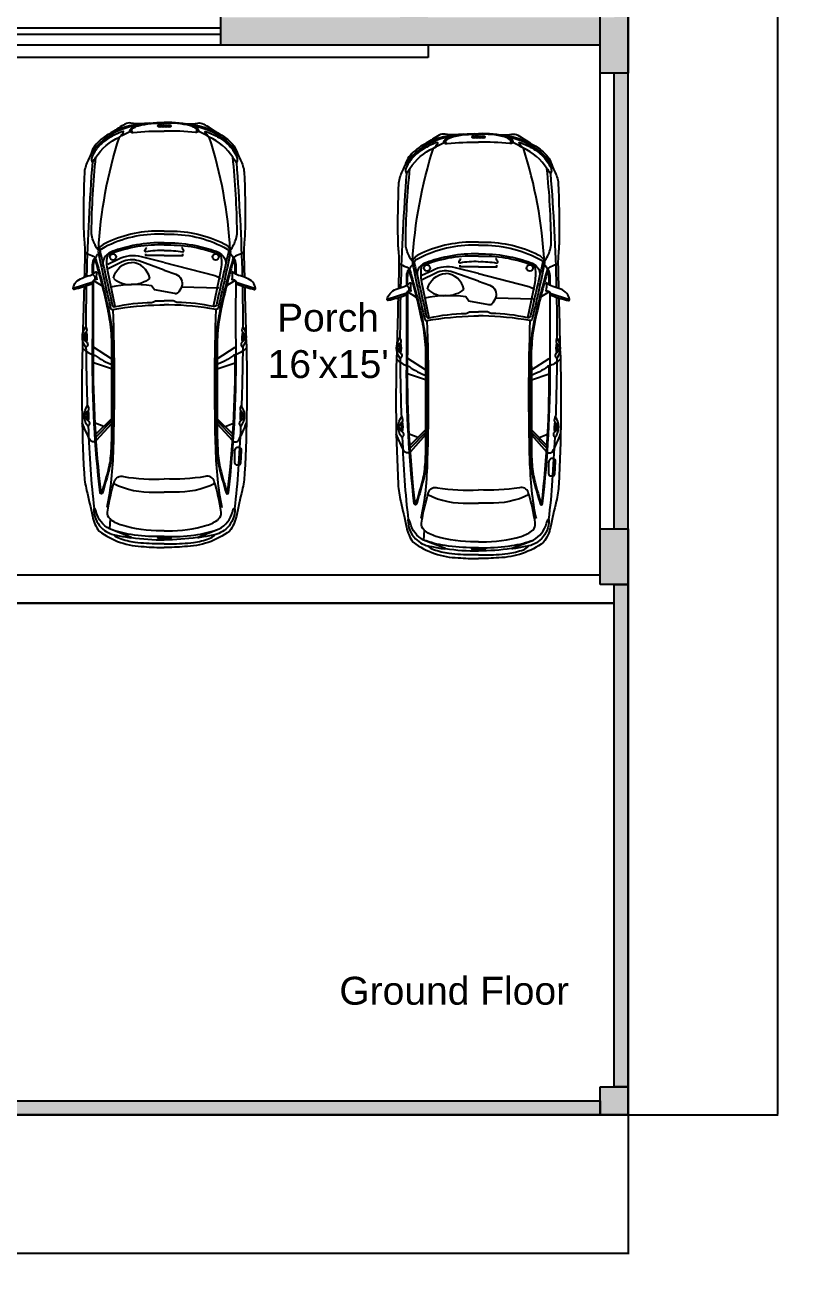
# Model space of a CAD drawing. Header units: inches. Extents: x 154 to 3537458, y 443 to 102045062.
# Drawn here: x 791.2 to 1045.2, y 442.8 to 847 of the extents above; entities that cross this region are included whole.
import ezdxf

# ---------------------------------------------------------------- set-up
doc = ezdxf.new("R2010")
doc.units = ezdxf.units.IN
for name, color, linetype in [('1.Wall', 7, 'Continuous'), ('3.Window', 3, 'Continuous'), ('5.Hatching', 253, 'Continuous')]:
    doc.layers.add(name, color=color, linetype=linetype)
doc.layers.add('furniture', color=8, linetype='Continuous', lineweight=25)
doc.layers.add('Text', color=160, linetype='Continuous', lineweight=20)
doc.styles.get("Standard").update_dxf_attribs({"font": 'arial.ttf'})
doc.dimstyles.get("Standard").update_dxf_attribs({"dimtxt": 12, "dimasz": 0.18, "dimexe": 0.18, "dimexo": 0.0625, "dimgap": 0.09, "dimtad": 0, "dimtih": 1, "dimtoh": 1, "dimdec": 4, "dimzin": 0, "dimdsep": 46, "dimlunit": 4, "dimtxsty": 'Standard', "dimcen": 0.09, "dimadec": 0, "dimazin": 0, "dimtfac": 1, "dimtdec": 4, "dimtofl": 0, "dimtmove": 0, "dimatfit": 3, "dimfxl": 0, "dimtolj": 1, "dimtzin": 0, "dimarcsym": 0})

# ---------------------------------------------------------------- blocks, each defined once
blk = doc.blocks.new('A$C164B588E')
for p, q in [((1.723, 1.766), (1.781, 1.672)), ((2.575, 1.571), (2.45, 1.766)), ((2.684, 1.571), (2.619, 1.767)), ((3.23, 1.571), (3.399, 1.741)), ((3.258, 1.571), (3.429, 1.739)), ((3.315, 1.656), (3.278, 1.748)), ((3.284, 1.571), (3.468, 1.737)), ((1.79, 1.181), (1.801, 1.589)), ((2.575, 0.417), (2.45, 0.223)), ((2.684, 0.418), (2.619, 0.222)), ((3.23, 0.418), (3.399, 0.247)), ((3.258, 0.418), (3.429, 0.249)), ((3.284, 0.418), (3.468, 0.252)), ((1.723, 0.223), (1.781, 0.317)), ((3.315, 0.333), (3.278, 0.24)), ((4.323, 0.402), (4.432, 0.395))]:
    blk.add_line(p, q)
for points in [[(1.716, 1.729, -0.521545), (1.74, 1.776, 0.26851), (1.765, 1.795, 0.044776), (1.819, 1.977, 0.525173), (1.808, 1.988, 0.13811), (1.741, 1.957, 0.122006), (1.695, 1.891, 0.028277), (1.666, 1.804, -0.141219), (1.63, 1.745, 0.696584), (1.635, 1.731, -0.138376), (1.712, 1.729, 0.153731), (1.716, 1.729, 1.392998)], [(0.005, 1.156, -0.114162), (0.112, 1.577, -0.087549), (0.233, 1.736, -0.103703), (0.314, 1.784, 0.035221), (0.408, 1.824, -0.086236), (0.539, 1.865, -0.013422), (1.143, 1.874, -0.021911), (1.302, 1.866, 0.030372), (1.424, 1.861, 0.000546), (1.685, 1.867, 0.000546)], [(0.034, 1.315, -0.113949), (0.176, 1.642, -0.110503), (0.362, 1.803, -14.831047)], [(0.378, 1.741, 0.140772), (0.157, 1.484, -0.131939), (0.139, 1.463, -0.002041), (0.104, 1.438, -0.510143), (0.095, 1.441, -0.053747), (0.154, 1.575, -0.036828), (0.209, 1.657, -0.072903), (0.299, 1.741, -0.048381), (0.37, 1.782, -0.145066), (0.414, 1.788, -0.047859), (0.428, 1.784, -0.699627), (0.428, 1.773, 0.039142), (0.378, 1.741, -2.456175)], [(1.394, 1.713, 0.081112), (1.268, 1.776, 0.078206), (1.192, 1.787, 0.023397), (0.378, 1.741, 14.894171)], [(0.432, 1.779, -0.013414), (1.677, 1.843, -0.013414)], [(1.416, 1.861, -0.042265), (1.45, 1.783, 0.189121), (1.483, 1.744, 4.135764)], [(2.457, 1.888, -0.075246), (2.508, 1.824, -0.075661), (2.532, 1.765, 0.1077), (2.54, 1.748, -0.077855), (2.638, 1.561), (3.375, 1.561, 0.017281), (3.61, 1.569, 0.048898), (3.808, 1.602, 0.006309), (4.037, 1.667, 0.745327), (4.037, 1.694, 0.030162), (2.529, 1.776, -0.002466), (1.74, 1.776, -0.002466)], [(1.783, 1.845, -0.004764), (2.226, 1.85)], [(1.791, 1.87, 0.00106), (2.298, 1.883, 0.00106)], [(2.278, 1.841, -0.521608), (2.393, 1.844, 0.566024), (2.45, 1.849, 0.34388), (2.226, 1.85, 0.16908), (2.278, 1.841, 3.179393)], [(2.282, 1.846, 0.11321), (2.393, 1.844, 18.522935)], [(2.285, 1.85, -0.00111), (2.388, 1.849, -0.00111)], [(2.367, 1.886, 0.000004), (2.369, 1.886, -0.020751), (3.824, 1.869, -0.046342), (4.012, 1.842, 0.009219), (4.293, 1.779, -0.112112), (4.456, 1.705, -0.155536), (4.625, 1.215, -0.031248), (4.633, 0.994)], [(2.45, 1.849, -0.006899), (3.091, 1.835, -0.006899)], [(3.139, 1.822, -0.521608), (3.253, 1.825, 0.566024), (3.31, 1.83, 0.34388), (3.086, 1.831, 0.16908), (3.139, 1.822, 3.179393)], [(3.142, 1.827, 0.11321), (3.253, 1.825, 18.522935)], [(3.147, 1.832, -0.001111), (3.25, 1.828)], [(3.468, 1.737, 0.443494), (3.468, 1.801, 0.033791), (3.275, 1.89, -61.694048)], [(3.308, 1.826, -0.005134), (3.784, 1.799, -0.015), (4.209, 1.758)], [(3.585, 1.759), (3.709, 1.759, 0.452272), (3.732, 1.786), (3.732, 1.807, 0.391191), (3.714, 1.828), (3.576, 1.836, 0.393048), (3.542, 1.808, 0.452765), (3.585, 1.759, -87.067157)], [(1.394, 1.713, 0.06334), (0.157, 1.484, -5.20072)], [(1.182, 0.994), (1.182, 1.057, -0.116542), (1.321, 1.647, -0.110231), (1.365, 1.7, -0.243797), (1.425, 1.712, -0.009225), (2.022, 1.58, -0.422584), (2.038, 1.554, 0.037682), (1.987, 1.044, 0.005218), (1.987, 0.994, -11.857072)], [(1.216, 0.994), (1.216, 1.06, -0.129481), (1.379, 1.68, -0.333088), (1.411, 1.694, 0.003015), (1.987, 1.562, -0.412979), (2.007, 1.531, 0.047947), (1.96, 1.132, -0.149586), (1.954, 1.114, 0.14072), (1.943, 1.084), (1.943, 0.994)], [(1.31, 0.994), (1.31, 1.034, -0.050951), (1.341, 1.337, -0.035587), (1.403, 1.558, -0.120365), (1.455, 1.635, -0.262155), (1.557, 1.66, -2.362076)], [(1.43, 1.711, -0.217671), (1.481, 1.746, 11.507812)], [(1.655, 1.776, -0.000265), (1.57, 1.776, 0.088368), (1.493, 1.763, 0.265779), (1.482, 1.75, 0.384532), (1.487, 1.742, 0.018969), (2.029, 1.604, 0.021215), (2.196, 1.575, 0.036706), (2.479, 1.56, -0.009006), (2.638, 1.561)], [(1.648, 1.766, -0.000245), (1.57, 1.766, 0.088368), (1.497, 1.754, 0.163287), (1.493, 1.751, 0.018847), (2.031, 1.614, 0.021215), (2.197, 1.585, 0.036706), (2.479, 1.57, -0.008765), (2.645, 1.571)], [(2.645, 1.571), (3.375, 1.571, 0.017281), (3.609, 1.579, 0.048898), (3.806, 1.612, 0.006309), (4.034, 1.677, 0.689125), (4.035, 1.685, 0.029883), (2.542, 1.766)], [(4.525, 1.352), (4.432, 1.593, 0.203318), (4.249, 1.737, -0.030058), (4.213, 1.749, -0.674189), (4.213, 1.763, -0.20096), (4.418, 1.68, -0.158171), (4.501, 1.521, 0.008119), (4.526, 1.382, -0.116456), (4.525, 1.352, -7.136787)], [(0.011, 1.249, 0.081695), (0.005, 1.359, -0.19237), (0.015, 1.423, -0.017855), (0.104, 1.562, -4.600747)], [(1.334, 0.994), (1.334, 1.026, -0.10287), (1.444, 1.609, -1.123792)], [(2.007, 1.531), (1.621, 1.611, 0.102789), (1.432, 1.61, -19.660591)], [(1.526, 0.994), (1.667, 1.544, -0.145623), (1.704, 1.605, -2.268978)], [(2.038, 1.555, 0.015553), (3.56, 1.551, 0.018), (3.889, 1.573, 0.028975), (4.198, 1.622, -0.108689)], [(4.453, 0.994), (4.453, 1.027, 0.070141), (4.392, 1.459, 0.109827), (4.323, 1.586, 0.254814), (4.248, 1.614, 0.038503), (3.913, 1.538, 0.414368), (3.861, 1.44, -0.050855), (3.886, 0.994, -10.358193)], [(3.937, 1.546, -0.126752), (4.029, 1.102), (4.029, 0.994)], [(4.516, 0.994), (4.516, 1.05, 0.038022), (4.493, 1.358, 0.050452), (4.432, 1.593, 0.885264)], [(4.594, 0.994), (4.594, 1.065, 0.029985), (4.579, 1.313, 0.059314), (4.537, 1.484, 0.134361), (4.497, 1.541, -15.039514)], [(0.097, 1.369, 0.270348), (0.077, 1.368, 0.181732), (0.034, 1.315, 0.075569), (0, 0.994, -93.62931)], [(0.157, 1.484, 0.017745), (0.097, 1.369, -0.182809), (0.106, 1.335, 0.030827), (0.092, 0.994, -10.800431)], [(0.106, 1.335, 0.604294), (0.069, 1.344, 0.110033), (0.033, 1.278, 0.070258), (0.006, 0.994, -39.890067)], [(0.106, 1.344, 0.393048), (0.065, 1.34, 0.06388), (0.037, 1.299, 0.085002), (0.014, 1.222, 16.816305)], [(4.525, 1.352, -0.0367), (4.551, 0.994, 35.990146)], [(1.396, 0.994, -0.060413), (1.41, 1.195, 0.579637), (1.397, 1.205, 0.074543), (1.36, 1.185, 13.415039)], [(1.608, 0.994), (1.653, 1.119, -0.422487), (1.79, 1.181, -0.089908), (1.86, 1.138, -0.341217), (1.865, 1.108), (1.825, 0.888), (1.78, 0.855, 0.090272), (1.794, 0.409, -1.237414)], [(0.097, 0.62, -0.270348), (0.077, 0.621, -0.181732), (0.034, 0.673, -0.075569), (0, 0.994, 93.62931)], [(0.106, 0.654, -0.604294), (0.069, 0.645, -0.110033), (0.033, 0.71, -0.070258), (0.006, 0.994, 39.890067)], [(0.157, 0.504, -0.017745), (0.097, 0.62, 0.182809), (0.106, 0.654, -0.030827), (0.092, 0.994, 10.800431)], [(1.182, 0.994), (1.182, 0.932, 0.116542), (1.321, 0.342, 0.110231), (1.365, 0.288, 0.243797), (1.425, 0.277, 0.009225), (2.022, 0.409, 0.422584), (2.038, 0.435, -0.037682), (1.987, 0.945, -0.005218), (1.987, 0.994, 11.857072)], [(1.216, 0.994), (1.216, 0.928, 0.129481), (1.379, 0.308, 0.333088), (1.411, 0.295, -0.003015), (1.987, 0.426, 0.412979), (2.007, 0.458, -0.047947), (1.96, 0.856, 0.149586), (1.954, 0.875, -0.14072), (1.943, 0.905), (1.943, 0.994)], [(1.31, 0.994), (1.31, 0.954, 0.050951), (1.341, 0.652, 0.035587), (1.403, 0.431, 0.120365), (1.455, 0.353, 0.262155), (1.557, 0.329, 2.362076)], [(1.334, 0.994), (1.334, 0.962, 0.10287), (1.444, 0.379, 1.123792)], [(1.396, 0.994, 0.060413), (1.41, 0.794, -0.579637), (1.397, 0.783, -0.074543), (1.36, 0.803, -13.415039)], [(1.526, 0.994), (1.462, 0.744, 0.189925), (1.494, 0.491), (1.546, 0.377)], [(1.608, 0.994), (1.509, 0.715, 0.207296), (1.521, 0.529), (1.597, 0.373)], [(2.367, 0.103, -0.000004), (2.369, 0.103, 0.020751), (3.824, 0.119, 0.046342), (4.012, 0.147, -0.009219), (4.293, 0.21, 0.112112), (4.456, 0.283, 0.155536), (4.625, 0.774, 0.031248), (4.633, 0.994)], [(4.453, 0.994), (4.453, 0.961, -0.070141), (4.392, 0.53, -0.109827), (4.323, 0.402, -0.254814), (4.248, 0.375, -0.038503), (3.913, 0.45, -0.414368), (3.861, 0.549, 0.050855), (3.886, 0.994, 10.358193)], [(3.937, 0.443, 0.126752), (4.029, 0.887), (4.029, 0.994)], [(4.516, 0.994), (4.516, 0.939, -0.038022), (4.493, 0.631, -0.050452), (4.432, 0.395, -0.885264)], [(4.594, 0.994), (4.594, 0.924, -0.029985), (4.579, 0.675, -0.059314), (4.537, 0.504, -0.134361), (4.497, 0.448, 15.039514)], [(4.525, 0.636, 0.0367), (4.551, 0.994, -35.990146)], [(0.005, 0.832, 0.114162), (0.112, 0.411, 0.087549), (0.233, 0.252, 0.103703), (0.314, 0.204, -0.035221), (0.408, 0.164, 0.086236), (0.539, 0.123, 0.013422), (1.143, 0.114, 0.021911), (1.302, 0.123, -0.030372), (1.424, 0.128, -0.000546), (1.685, 0.122, -0.000546)], [(1.695, 0.835, 0.331405), (1.524, 0.637, -28.71225)], [(1.695, 0.835, -0.214121), (1.766, 0.637, -1.239237)], [(0.011, 0.74, -0.081695), (0.005, 0.63, 0.19237), (0.015, 0.565, 0.017855), (0.104, 0.426, 4.600747)], [(0.034, 0.673, 0.113949), (0.176, 0.347, 0.110503), (0.362, 0.186, 14.831047)], [(0.378, 0.248, -0.140772), (0.157, 0.504, 0.131939), (0.139, 0.526, 0.002041), (0.104, 0.55, 0.510143), (0.095, 0.547, 0.053747), (0.154, 0.414, 0.036828), (0.209, 0.332, 0.072903), (0.299, 0.247, 0.048381), (0.37, 0.207, 0.145066), (0.414, 0.201, 0.047859), (0.428, 0.205, 0.699627), (0.428, 0.215, -0.039142), (0.378, 0.248, 2.456175)], [(1.695, 0.439, -0.331405), (1.524, 0.637, 28.71225)], [(1.695, 0.439, 0.214121), (1.766, 0.637, 1.239237)], [(4.525, 0.636), (4.432, 0.395, -0.203318), (4.249, 0.252, 0.030058), (4.213, 0.24, 0.674189), (4.213, 0.226, 0.20096), (4.418, 0.308, 0.158171), (4.501, 0.468, -0.008119), (4.526, 0.606, 0.116456), (4.525, 0.636, 7.136787)], [(1.394, 0.275, -0.06334), (0.157, 0.504, 5.20072)], [(2.007, 0.458), (1.621, 0.378, -0.102789), (1.432, 0.378, 19.660591)], [(1.655, 0.213, 0.000265), (1.57, 0.212, -0.088368), (1.493, 0.225, -0.265779), (1.482, 0.239, -0.384532), (1.487, 0.246, -0.018969), (2.029, 0.384, -0.021215), (2.196, 0.413, -0.036706), (2.479, 0.428, 0.009006), (2.638, 0.428)], [(1.648, 0.223, 0.000245), (1.57, 0.222, -0.088368), (1.497, 0.235, -0.163287), (1.493, 0.238, -0.018847), (2.031, 0.375, -0.021215), (2.197, 0.403, -0.036706), (2.479, 0.418, 0.008765), (2.645, 0.418)], [(2.457, 0.1, 0.075246), (2.508, 0.164, 0.075661), (2.532, 0.223, -0.1077), (2.54, 0.241, 0.077855), (2.638, 0.428), (3.375, 0.428, -0.017281), (3.61, 0.42, -0.048898), (3.808, 0.386, -0.006309), (4.037, 0.321, -0.745327), (4.037, 0.294, -0.030162), (2.529, 0.212, 0.002466), (1.74, 0.213, 0.002466)], [(2.038, 0.433, -0.015553), (3.56, 0.437, -0.018), (3.889, 0.416, -0.028975), (4.198, 0.366, 0.108689)], [(2.645, 0.418), (3.375, 0.418, -0.017281), (3.609, 0.41, -0.048898), (3.806, 0.377, -0.006309), (4.034, 0.312, -0.689125), (4.035, 0.304, -0.029883), (2.542, 0.222)], [(1.394, 0.275, -0.081112), (1.268, 0.212, -0.078206), (1.192, 0.201, -0.023397), (0.378, 0.248, -14.894171)], [(1.43, 0.278, 0.217671), (1.481, 0.243, -11.507812)], [(0.432, 0.21, 0.013414), (1.677, 0.146, 0.013414)], [(1.416, 0.128, 0.042265), (1.45, 0.205, -0.189121), (1.483, 0.244, -4.135764)], [(1.716, 0.259, 0.521545), (1.74, 0.213, -0.26851), (1.765, 0.194, -0.044776), (1.819, 0.011, -0.525173), (1.808, 0, -0.13811), (1.741, 0.031, -0.122006), (1.695, 0.097, -0.028277), (1.666, 0.184, 0.141219), (1.63, 0.244, -0.696584), (1.635, 0.257, 0.138376), (1.712, 0.259, -0.153731), (1.716, 0.259, -1.392998)], [(1.713, 0.238, 0.468273), (1.658, 0.206, -0.851045)], [(2.542, 0.222, 0.002558), (1.721, 0.223, 0.002558)], [(1.783, 0.143, 0.004764), (2.226, 0.139, 0.004764)], [(2.278, 0.147, 0.521608), (2.393, 0.145, -0.566024), (2.45, 0.14, -0.34388), (2.226, 0.139, -0.16908), (2.278, 0.147, -3.179393)], [(2.282, 0.143, -0.11321), (2.393, 0.145, -18.522935)], [(2.285, 0.139, 0.00111), (2.388, 0.139, 0.00111)], [(2.45, 0.14, 0.006899), (3.091, 0.154, 0.006899)], [(3.139, 0.166, 0.521608), (3.253, 0.164, -0.566024), (3.31, 0.159, -0.34388), (3.086, 0.158, -0.16908), (3.139, 0.166, -3.179393)], [(3.142, 0.162, -0.11321), (3.253, 0.164, -18.522935)], [(3.147, 0.156, 0.001111), (3.25, 0.16)], [(3.468, 0.252, -0.443494), (3.468, 0.188, -0.033791), (3.275, 0.099, 61.694048)], [(3.308, 0.163, 0.005134), (3.784, 0.189, 0.015), (4.209, 0.23)], [(1.791, 0.119, -0.00106), (2.298, 0.105, -0.00106)]]:
    blk.add_lwpolyline(points, format="xyb")
for points in [[(1.74, 1.776), (1.808, 1.988)], [(1.45, 0.994), (1.45, 1.195), (1.432, 1.195)], [(1.45, 0.994), (1.45, 0.794), (1.432, 0.794)], [(1.74, 0.213), (1.808, 0)]]:
    blk.add_lwpolyline(points)
for centre in [(1.465, 1.554), (1.465, 0.434)]:
    blk.add_circle(centre, 0.0342)
at = {"lineweight": 30, "extrusion": (0, 0, -1)}
for centre in [(0.035, 0.947), (0.036, 1.01), (0.036, 0.978), (4.532, 1.01), (4.532, 0.978), (4.531, 0.947)]:
    blk.add_ellipse(centre, major_axis=(0, 0.0241), ratio=0.365443, dxfattribs=at)
at = {"lineweight": 30}
for centre in [(0.036, 1.043), (0.036, 1.01), (4.532, 1.043), (4.532, 1.01)]:
    blk.add_ellipse(centre, major_axis=(0, -0.0241), ratio=0.365443, dxfattribs=at)
blk = doc.blocks.new('*D31')
at = {"layer": 'Defpoints', "color": 0, "transparency": 16777216}
for p in [(385.63, 495.47), (985.63, 495.47), (985.63, 450.7)]:
    blk.add_point(p, dxfattribs=at)
at = {"layer": 'Text', "color": 0, "lineweight": -2, "transparency": 16777216}
for p, q in [((385.63, 495.4), (385.63, 450.52)), ((985.63, 495.4), (985.63, 450.52)), ((385.81, 450.7), (675.36, 450.7)), ((985.45, 450.7), (695.9, 450.7))]:
    blk.add_line(p, q, dxfattribs=at)
at = {"layer": 'Text', "color": 0, "transparency": 16777216}
for points in [[(385.81, 450.73), (385.81, 450.67), (385.63, 450.7)], [(985.45, 450.73), (985.45, 450.67), (985.63, 450.7)]]:
    blk.add_solid(points, dxfattribs=at)
at = {"layer": 'Text', "color": 0, "transparency": 16777216, "insert": (685.63, 450.7), "char_height": 12, "attachment_point": 5}
blk.add_mtext("\\A1;50'", dxfattribs=at)
blk = doc.blocks.new('*D32')
at = {"layer": 'Defpoints', "color": 0, "transparency": 16777216}
for p in [(985.63, 1575.47), (1033.82, 1575.47), (985.63, 495.47)]:
    blk.add_point(p, dxfattribs=at)
at = {"layer": 'Text', "color": 0, "lineweight": -2, "transparency": 16777216}
for p, q in [((985.69, 1575.47), (1034, 1575.47)), ((1033.82, 1575.29), (1033.82, 1041.68)), ((1033.82, 495.65), (1033.82, 1029.25)), ((985.69, 495.47), (1034, 495.47))]:
    blk.add_line(p, q, dxfattribs=at)
at = {"layer": 'Text', "color": 0, "transparency": 16777216}
for points in [[(1033.79, 1575.29), (1033.85, 1575.29), (1033.82, 1575.47)], [(1033.79, 495.65), (1033.85, 495.65), (1033.82, 495.47)]]:
    blk.add_solid(points, dxfattribs=at)
at = {"layer": 'Text', "color": 0, "transparency": 16777216, "insert": (1033.82, 1035.47), "char_height": 12, "attachment_point": 5}
blk.add_mtext("\\A1;90'", dxfattribs=at)

msp = doc.modelspace()

# ---------------------------------------------------------------- hatches: boundary and pattern name
at = {"layer": '5.Hatching'}
h = msp.add_hatch(color=256, dxfattribs=at)
h.dxf.hatch_style = 1
h.paths.add_polyline_path([(976.62948, 499.9657), (385.62948, 499.9657), (385.62948, 495.4657), (976.62948, 495.4657)])
h.paths.add_polyline_path([(985.62948, 1570.9657), (981.12948, 1570.9657), (981.12948, 849.4657), (985.62948, 849.4657)])
h.paths.add_polyline_path([(985.61631, 1575.4657), (390.12948, 1575.4657), (390.12948, 1570.9657), (985.61631, 1570.9657)])
h.paths.add_polyline_path([(390.12948, 1575.4657), (385.62948, 1575.4657), (385.62948, 499.9657), (390.12948, 499.9657)])
h = msp.add_hatch(color=256, dxfattribs=at)
h.dxf.hatch_style = 1
h.paths.add_polyline_path([(921.12948, 1043.7157), (912.12948, 1043.7157), (912.12948, 1005.4657), (864.12948, 1005.4657), (732.12948, 1005.4657), (732.12948, 996.4657), (733.10119, 996.4657), (912.12948, 996.4657), (912.12948, 884.07873), (921.12948, 884.07873)])
h.paths.add_polyline_path([(976.62948, 849.4657), (921.12948, 849.4657), (921.12948, 849.81472), (921.12948, 860.07873), (912.12948, 860.07873), (912.12948, 849.4657), (854.17021, 849.4657), (854.17021, 840.4657), (976.62948, 840.4657)])
h = msp.add_hatch(color=256, dxfattribs=at)
h.dxf.hatch_style = 1
h.paths.add_polyline_path([(985.62948, 684.4657), (976.62948, 684.4657), (976.62948, 666.4657), (985.62948, 666.4657)])
h.paths.add_polyline_path([(985.62948, 849.4657), (976.62948, 849.4657), (976.62948, 831.4657), (985.62948, 831.4657)])
h.paths.add_polyline_path([(985.62948, 504.4657), (976.62948, 504.4657), (976.62948, 499.9657), (976.62948, 495.4657), (985.62948, 495.4657), (985.62948, 495.59064)])
h.paths.add_polyline_path([(724.60859, 504.4657), (715.60859, 504.4657), (715.60859, 499.9657), (715.60859, 495.4657), (724.60859, 495.4657)])
h.paths.add_polyline_path([(549.12948, 702.4657), (501.12948, 702.4657), (501.12948, 693.4657), (549.12948, 693.4657)])
h = msp.add_hatch(color=256, dxfattribs=at)
h.dxf.hatch_style = 1
h.paths.add_polyline_path([(985.62948, 666.4657), (981.12948, 666.4657), (981.12948, 660.4657), (981.12948, 504.4657), (985.62948, 504.4657)])
h.paths.add_polyline_path([(985.62948, 831.4657), (981.12948, 831.4657), (981.12948, 684.4657), (985.62948, 684.4657)])

# ---------------------------------------------------------------- linework, layer by layer
for p, q in [((921.12948, 840.4657), (921.12948, 836.4657)), ((921.12948, 836.4657), (784.62948, 836.4657)), ((976.62948, 669.4657), (691.62948, 669.4657)), ((981.12948, 660.4657), (981.12948, 666.4657)), ((976.62948, 499.9657), (976.62948, 504.4657)), ((976.62948, 504.4657), (985.62948, 504.4657)), ((985.62948, 504.4657), (985.62948, 495.4657)), ((976.62948, 495.4657), (976.62948, 499.9657)), ((985.62948, 495.4657), (976.62948, 495.4657)), ((984.53026, 495.4657), (985.62948, 495.4657)), ((985.62948, 495.4657), (985.62948, 495.59064))]:
    msp.add_line(p, q)
at = {"layer": '1.Wall'}
for p, q in [((985.62948, 495.4657), (985.62948, 1575.4657)), ((976.62948, 831.4657), (976.62948, 849.4657)), ((985.62948, 849.4657), (985.62948, 831.4657)), ((976.62948, 840.4657), (784.62948, 840.4657)), ((976.62948, 666.4657), (976.62948, 840.4657)), ((985.62948, 831.4657), (976.62948, 831.4657)), ((981.12948, 684.4657), (981.12948, 831.4657)), ((976.62948, 666.4657), (976.62948, 684.4657)), ((976.62948, 684.4657), (985.62948, 684.4657)), ((985.62948, 684.4657), (985.62948, 666.4657)), ((985.62948, 666.4657), (976.62948, 666.4657)), ((981.12948, 504.4657), (981.12948, 666.4657)), ((981.12948, 660.4657), (981.12948, 666.4657)), ((981.12948, 666.4657), (985.62948, 666.4657)), ((985.62948, 666.4657), (985.62948, 504.4657)), ((981.12948, 660.4657), (691.62948, 660.4657)), ((715.60859, 660.4657), (981.12948, 660.4657)), ((985.62948, 504.4657), (981.12948, 504.4657)), ((724.60859, 499.9657), (976.62948, 499.9657)), ((385.62948, 495.4657), (985.62948, 495.4657))]:
    msp.add_line(p, q, dxfattribs=at)
at = {"layer": '3.Window'}
for p, q in [((854.17021, 849.4657), (854.17021, 840.4657)), ((854.17021, 845.9657), (779.12948, 845.9657)), ((854.17021, 843.9657), (781.12948, 843.9657))]:
    msp.add_line(p, q, dxfattribs=at)
at = {"layer": '5.Hatching'}
msp.add_lwpolyline([(385.62948, 499.9657), (976.62948, 499.9657), (976.62948, 495.4657), (385.62948, 495.4657)], close=True, dxfattribs=at)

# ---------------------------------------------------------------- block references
at = {"layer": 'furniture', "xscale": 29.57081453237321, "yscale": 29.57081453237321, "zscale": 29.57081453237321, "rotation": 270}
for p in [(806.7168, 815.48174), (907.96146, 811.90562)]:
    msp.add_blockref('A$C164B588E', p, dxfattribs=at)

# ---------------------------------------------------------------- texts
at = {"layer": 'Text', "char_height": 9, "attachment_point": 1}
for s, insert in [("\\pi26.32727;Porch\\P\\pi23.28839;16'x15'", (846.12493, 757.1116)), ('\\pi5.04896;Ground Floor', (887.47807, 539.9732))]:
    msp.add_mtext_dynamic_manual_height_columns(s, width=83.6756829, gutter_width=12.5, heights=[0], dxfattribs=dict(at, insert=insert))

# ---------------------------------------------------------------- dimensions: what is measured, and where the dimension line sits
at = {"layer": 'Text'}
dim = msp.add_linear_dim(base=(1033.81756, 1575.4657), p1=(985.62948, 495.4657), p2=(985.62948, 1575.4657), angle=90, dimstyle='Standard', dxfattribs=at)
dim.commit()
dim.dimension.update_dxf_attribs({"geometry": '*D32', "text_midpoint": (1033.81756, 1035.4657)})
dim = msp.add_linear_dim(base=(985.62948, 450.69953), p1=(385.62948, 495.4657), p2=(985.62948, 495.4657), dimstyle='Standard', dxfattribs=at)
dim.commit()
dim.dimension.update_dxf_attribs({"geometry": '*D31', "text_midpoint": (685.62948, 450.69953)})

doc.saveas('drawing.dxf')
